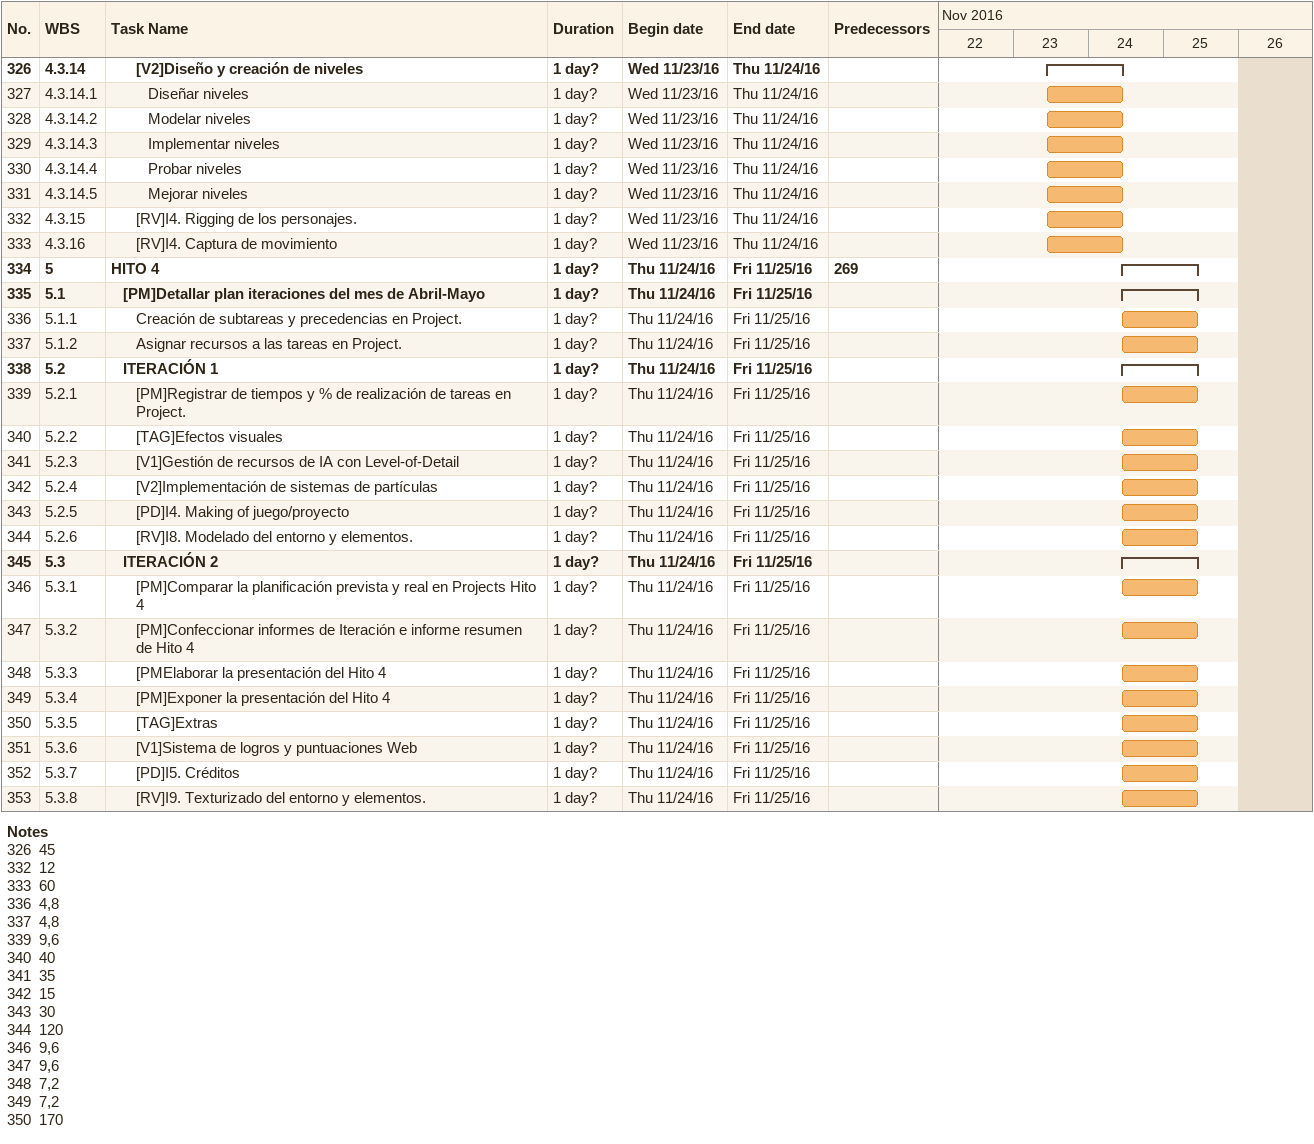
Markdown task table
| ID | WBS | Task | Duration | Start | Finish | Predecessors |
|---|---|---|---|---|---|---|
| 326 | 4.3.14 | **[V2]Diseño y creación de niveles** | 1d? | 2016-11-23 | 2016-11-24 |  |
| 327 | 4.3.14.1 | Diseñar niveles | 1d? | 2016-11-23 | 2016-11-24 |  |
| 328 | 4.3.14.2 | Modelar niveles | 1d? | 2016-11-23 | 2016-11-24 |  |
| 329 | 4.3.14.3 | Implementar niveles | 1d? | 2016-11-23 | 2016-11-24 |  |
| 330 | 4.3.14.4 | Probar niveles | 1d? | 2016-11-23 | 2016-11-24 |  |
| 331 | 4.3.14.5 | Mejorar niveles | 1d? | 2016-11-23 | 2016-11-24 |  |
| 332 | 4.3.15 | [RV]I4. Rigging de los personajes. | 1d? | 2016-11-23 | 2016-11-24 |  |
| 333 | 4.3.16 | [RV]I4. Captura de movimiento | 1d? | 2016-11-23 | 2016-11-24 |  |
| 334 | 5 | **HITO 4** | 1d? | 2016-11-24 | 2016-11-25 | 269 |
| 335 | 5.1 | **[PM]Detallar plan iteraciones del mes de Abril-Mayo** | 1d? | 2016-11-24 | 2016-11-25 |  |
| 336 | 5.1.1 | Creación de subtareas y precedencias en Project. | 1d? | 2016-11-24 | 2016-11-25 |  |
| 337 | 5.1.2 | Asignar recursos a las tareas en Project. | 1d? | 2016-11-24 | 2016-11-25 |  |
| 338 | 5.2 | **ITERACIÓN 1** | 1d? | 2016-11-24 | 2016-11-25 |  |
| 339 | 5.2.1 | [PM]Registrar de tiempos y % de realización de tareas en Project. | 1d? | 2016-11-24 | 2016-11-25 |  |
| 340 | 5.2.2 | [TAG]Efectos visuales | 1d? | 2016-11-24 | 2016-11-25 |  |
| 341 | 5.2.3 | [V1]Gestión de recursos de IA con Level-of-Detail | 1d? | 2016-11-24 | 2016-11-25 |  |
| 342 | 5.2.4 | [V2]Implementación de sistemas de partículas | 1d? | 2016-11-24 | 2016-11-25 |  |
| 343 | 5.2.5 | [PD]I4. Making of juego/proyecto | 1d? | 2016-11-24 | 2016-11-25 |  |
| 344 | 5.2.6 | [RV]I8. Modelado del entorno y elementos. | 1d? | 2016-11-24 | 2016-11-25 |  |
| 345 | 5.3 | **ITERACIÓN 2** | 1d? | 2016-11-24 | 2016-11-25 |  |
| 346 | 5.3.1 | [PM]Comparar la planificación prevista y real en Projects Hito 4 | 1d? | 2016-11-24 | 2016-11-25 |  |
| 347 | 5.3.2 | [PM]Confeccionar informes de Iteración e informe resumen de Hito 4 | 1d? | 2016-11-24 | 2016-11-25 |  |
| 348 | 5.3.3 | [PMElaborar la presentación del Hito 4 | 1d? | 2016-11-24 | 2016-11-25 |  |
| 349 | 5.3.4 | [PM]Exponer la presentación del Hito 4 | 1d? | 2016-11-24 | 2016-11-25 |  |
| 350 | 5.3.5 | [TAG]Extras | 1d? | 2016-11-24 | 2016-11-25 |  |
| 351 | 5.3.6 | [V1]Sistema de logros y puntuaciones Web | 1d? | 2016-11-24 | 2016-11-25 |  |
| 352 | 5.3.7 | [PD]I5. Créditos | 1d? | 2016-11-24 | 2016-11-25 |  |
| 353 | 5.3.8 | [RV]I9. Texturizado del entorno y elementos. | 1d? | 2016-11-24 | 2016-11-25 |  |

Notes
- 326: 45
- 332: 12
- 333: 60
- 336: 4,8
- 337: 4,8
- 339: 9,6
- 340: 40
- 341: 35
- 342: 15
- 343: 30
- 344: 120
- 346: 9,6
- 347: 9,6
- 348: 7,2
- 349: 7,2
- 350: 170
